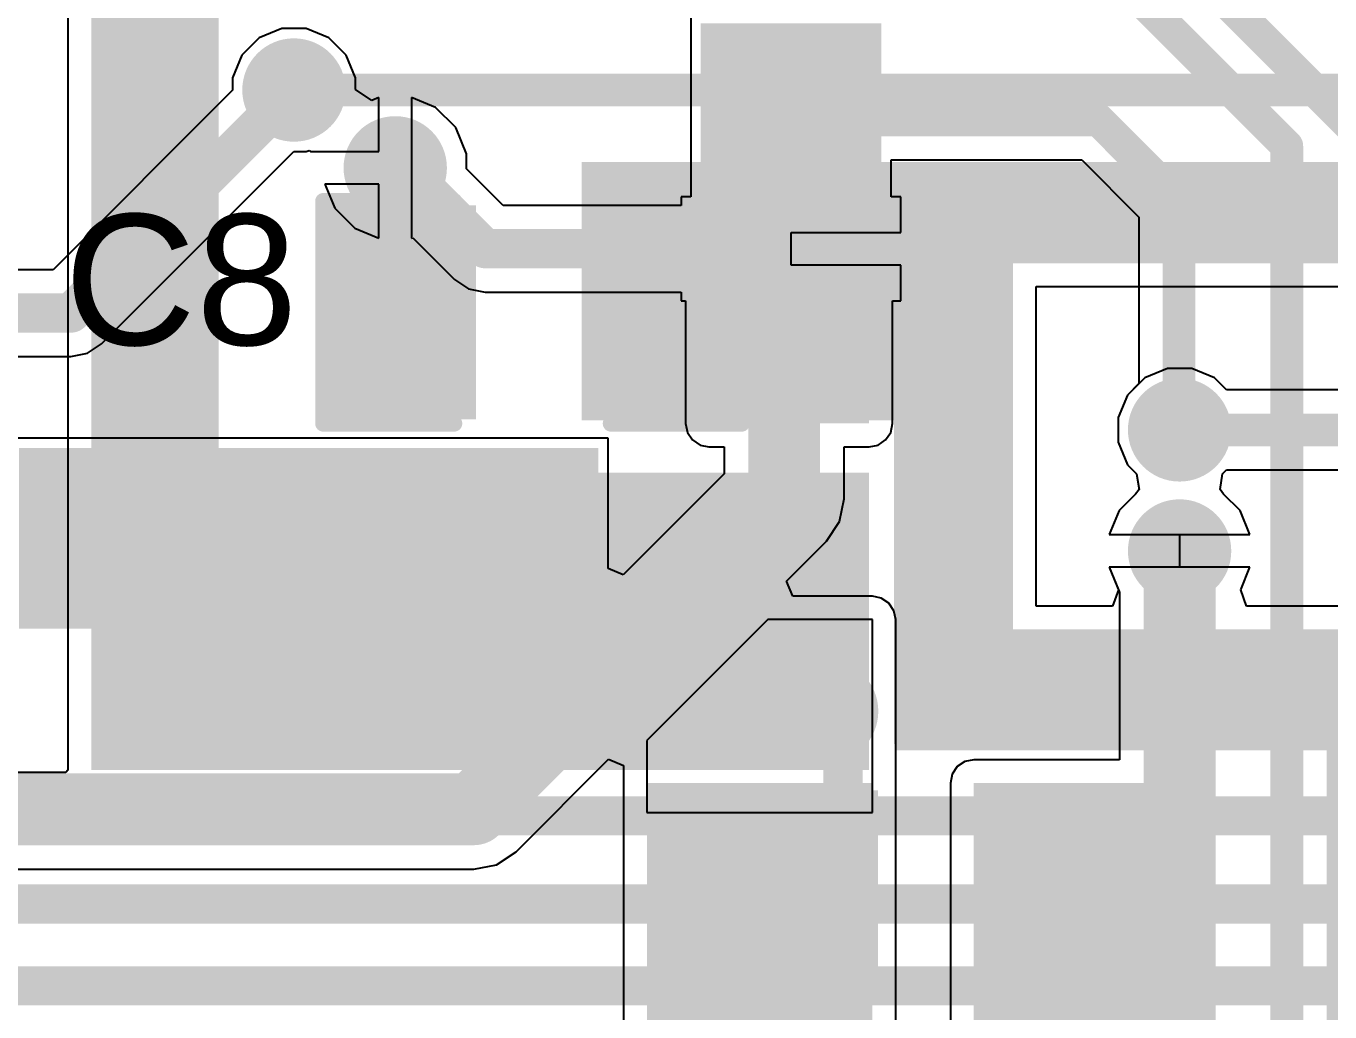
# Model space of a CAD drawing. Header units: millimetres. Extents: x -48 to 200, y -49 to 27.
# Drawn here: x 3.242 to 3.641, y 0.445 to 0.7466 of the extents above; entities that cross this region are included whole.
import ezdxf

# ---------------------------------------------------------------- set-up
doc = ezdxf.new("R2010")
doc.units = ezdxf.units.MM
doc.header["$MEASUREMENT"] = 0
for name, color, linetype in [('BottomLayer', 5, 'Continuous'), ('BottomPaste', 16, 'Continuous'), ('BottomSolder', 6, 'Continuous'), ('TopLayer', 1, 'Continuous'), ('TopOverlay', 2, 'Continuous'), ('TopPaste', 8, 'Continuous'), ('TopSolder', 216, 'Continuous'), ('ViaHoleLayer', 16, 'Continuous')]:
    doc.layers.add(name, color=color, linetype=linetype)
doc.styles.add('Arial', font='', dxfattribs={"height": 0.2})
doc.styles.get('Arial').set_extended_font_data('Arial')

# ---------------------------------------------------------------- blocks, each defined once
blk = doc.blocks.new('LQFP_100_B_37')
at = {"layer": 'BottomLayer'}
for points in [[(0.1515748, 0.28149605), (0.1515748, 0.32874015), (0.1633858, 0.32874015), (0.1633858, 0.28149605)], [(0.1712598, 0.28149605), (0.1712598, 0.32874015), (0.1830708, 0.32874015), (0.1830708, 0.28149605)], [(0.1909448, 0.28149605), (0.1909448, 0.32874015), (0.2027558, 0.32874015), (0.2027558, 0.28149605)], [(0.2106299, 0.28149605), (0.2106299, 0.32874015), (0.2224409, 0.32874015), (0.2224409, 0.28149605)], [(0.230315, 0.28149605), (0.230315, 0.32874015), (0.242126, 0.32874015), (0.242126, 0.28149605)], [(0.28149605, 0.242126), (0.32874015, 0.242126), (0.32874015, 0.230315), (0.28149605, 0.230315)], [(0.28149605, 0.222441), (0.32874015, 0.222441), (0.32874015, 0.21063), (0.28149605, 0.21063)], [(0.28149605, 0.2027559), (0.32874015, 0.2027559), (0.32874015, 0.1909449), (0.28149605, 0.1909449)], [(0.28149605, 0.1830709), (0.32874015, 0.1830709), (0.32874015, 0.1712599), (0.28149605, 0.1712599)], [(0.28149605, 0.1633858), (0.32874015, 0.1633858), (0.32874015, 0.1515748), (0.28149605, 0.1515748)], [(0.28149605, 0.1437008), (0.32874015, 0.1437008), (0.32874015, 0.1318898), (0.28149605, 0.1318898)], [(0.28149605, 0.1240158), (0.32874015, 0.1240158), (0.32874015, 0.1122048), (0.28149605, 0.1122048)], [(0.28149605, 0.1043307), (0.32874015, 0.1043307), (0.32874015, 0.0925197), (0.28149605, 0.0925197)], [(0.28149605, 0.0846457), (0.32874015, 0.0846457), (0.32874015, 0.0728347), (0.28149605, 0.0728347)]]:
    blk.add_hatch(color=5, dxfattribs=at).paths.add_polyline_path(points)
at = {"layer": 'BottomPaste'}
for points in [[(0.1515748, 0.28149605), (0.1515748, 0.32874015), (0.1633858, 0.32874015), (0.1633858, 0.28149605)], [(0.1712598, 0.28149605), (0.1712598, 0.32874015), (0.1830708, 0.32874015), (0.1830708, 0.28149605)], [(0.1909448, 0.28149605), (0.1909448, 0.32874015), (0.2027558, 0.32874015), (0.2027558, 0.28149605)], [(0.2106299, 0.28149605), (0.2106299, 0.32874015), (0.2224409, 0.32874015), (0.2224409, 0.28149605)], [(0.230315, 0.28149605), (0.230315, 0.32874015), (0.242126, 0.32874015), (0.242126, 0.28149605)], [(0.28149605, 0.242126), (0.32874015, 0.242126), (0.32874015, 0.230315), (0.28149605, 0.230315)], [(0.28149605, 0.222441), (0.32874015, 0.222441), (0.32874015, 0.21063), (0.28149605, 0.21063)], [(0.28149605, 0.2027559), (0.32874015, 0.2027559), (0.32874015, 0.1909449), (0.28149605, 0.1909449)], [(0.28149605, 0.1830709), (0.32874015, 0.1830709), (0.32874015, 0.1712599), (0.28149605, 0.1712599)], [(0.28149605, 0.1633858), (0.32874015, 0.1633858), (0.32874015, 0.1515748), (0.28149605, 0.1515748)], [(0.28149605, 0.1437008), (0.32874015, 0.1437008), (0.32874015, 0.1318898), (0.28149605, 0.1318898)], [(0.28149605, 0.1240158), (0.32874015, 0.1240158), (0.32874015, 0.1122048), (0.28149605, 0.1122048)], [(0.28149605, 0.1043307), (0.32874015, 0.1043307), (0.32874015, 0.0925197), (0.28149605, 0.0925197)], [(0.28149605, 0.0846457), (0.32874015, 0.0846457), (0.32874015, 0.0728347), (0.28149605, 0.0728347)]]:
    blk.add_hatch(color=16, dxfattribs=at).paths.add_polyline_path(points)
at = {"layer": 'BottomSolder'}
for points in [[(0.1475748, 0.27749605), (0.1475748, 0.33274015), (0.1673858, 0.33274015), (0.1673858, 0.27749605)], [(0.1672598, 0.27749605), (0.1672598, 0.33274015), (0.1870708, 0.33274015), (0.1870708, 0.27749605)], [(0.1869448, 0.27749605), (0.1869448, 0.33274015), (0.2067558, 0.33274015), (0.2067558, 0.27749605)], [(0.2066299, 0.27749605), (0.2066299, 0.33274015), (0.2264409, 0.33274015), (0.2264409, 0.27749605)], [(0.226315, 0.27749605), (0.226315, 0.33274015), (0.246126, 0.33274015), (0.246126, 0.27749605)], [(0.27749605, 0.246126), (0.33274015, 0.246126), (0.33274015, 0.226315), (0.27749605, 0.226315)], [(0.27749605, 0.226441), (0.33274015, 0.226441), (0.33274015, 0.20663), (0.27749605, 0.20663)], [(0.27749605, 0.2067559), (0.33274015, 0.2067559), (0.33274015, 0.1869449), (0.27749605, 0.1869449)], [(0.27749605, 0.1870709), (0.33274015, 0.1870709), (0.33274015, 0.1672599), (0.27749605, 0.1672599)], [(0.27749605, 0.1673858), (0.33274015, 0.1673858), (0.33274015, 0.1475748), (0.27749605, 0.1475748)], [(0.27749605, 0.1477008), (0.33274015, 0.1477008), (0.33274015, 0.1278898), (0.27749605, 0.1278898)], [(0.27749605, 0.1280158), (0.33274015, 0.1280158), (0.33274015, 0.1082048), (0.27749605, 0.1082048)], [(0.27749605, 0.1083307), (0.33274015, 0.1083307), (0.33274015, 0.0885197), (0.27749605, 0.0885197)], [(0.27749605, 0.0886457), (0.33274015, 0.0886457), (0.33274015, 0.0688347), (0.27749605, 0.0688347)]]:
    blk.add_hatch(color=6, dxfattribs=at).paths.add_polyline_path(points)
blk = doc.blocks.new('CAP_0805_B_55')
at = {"layer": 'BottomLayer'}
for points in [[(-0.06, 0.03), (-0.02, 0.03), (-0.02, -0.03), (-0.06, -0.03)], [(0.02, 0.03), (0.06, 0.03), (0.06, -0.03), (0.02, -0.03)]]:
    blk.add_hatch(color=5, dxfattribs=at).paths.add_polyline_path(points)
at = {"layer": 'BottomPaste'}
for points in [[(-0.06, 0.03), (-0.02, 0.03), (-0.02, -0.03), (-0.06, -0.03)], [(0.02, 0.03), (0.06, 0.03), (0.06, -0.03), (0.02, -0.03)]]:
    blk.add_hatch(color=16, dxfattribs=at).paths.add_polyline_path(points)
at = {"layer": 'BottomSolder'}
for points in [[(-0.0627559, 0.0327559), (-0.0172441, 0.0327559), (-0.0172441, -0.0327559), (-0.0627559, -0.0327559)], [(0.0172441, 0.0327559), (0.0627559, 0.0327559), (0.0627559, -0.0327559), (0.0172441, -0.0327559)]]:
    blk.add_hatch(color=6, dxfattribs=at).paths.add_polyline_path(points)
blk = doc.blocks.new('CAP_0805_70')
at = {"layer": 'TopLayer'}
for points in [[(-0.06, 0.03), (-0.02, 0.03), (-0.02, -0.03), (-0.06, -0.03)], [(0.02, 0.03), (0.06, 0.03), (0.06, -0.03), (0.02, -0.03)]]:
    blk.add_hatch(color=1, dxfattribs=at).paths.add_polyline_path(points)
at = {"layer": 'TopPaste'}
for points in [[(-0.06, 0.03), (-0.02, 0.03), (-0.02, -0.03), (-0.06, -0.03)], [(0.02, 0.03), (0.06, 0.03), (0.06, -0.03), (0.02, -0.03)]]:
    blk.add_hatch(color=8, dxfattribs=at).paths.add_polyline_path(points)
at = {"layer": 'TopSolder'}
for points in [[(-0.0627559, 0.0327559), (-0.0172441, 0.0327559), (-0.0172441, -0.0327559), (-0.0627559, -0.0327559)], [(0.0172441, 0.0327559), (0.0627559, 0.0327559), (0.0627559, -0.0327559), (0.0172441, -0.0327559)]]:
    blk.add_hatch(color=216, dxfattribs=at).paths.add_polyline_path(points)
at = {"layer": 'TopOverlay', "const_width": 0.005}
for points in [[(-0.064, -0.034), (-0.064, 0.034)], [(-0.064, 0.034), (-0.024, 0.034)], [(0.024, 0.034), (0.064, 0.034)], [(0.064, -0.034), (0.064, 0.034)], [(-0.064, -0.034), (-0.024, -0.034)], [(0.024, -0.034), (0.064, -0.034)]]:
    blk.add_lwpolyline(points, dxfattribs=at)
at = {"layer": 'TopOverlay', "const_width": 0.0025}
for points in [[(-0.06525, 0.034, 1), (-0.06275, 0.034, 1)], [(-0.06525, 0.034, 1), (-0.06275, 0.034, 1)], [(-0.02525, 0.034, 1), (-0.02275, 0.034, 1)], [(0.02275, 0.034, 1), (0.02525, 0.034, 1)], [(0.06275, 0.034, 1), (0.06525, 0.034, 1)], [(0.06275, 0.034, 1), (0.06525, 0.034, 1)], [(-0.06525, -0.034, 1), (-0.06275, -0.034, 1)], [(-0.06525, -0.034, 1), (-0.06275, -0.034, 1)], [(-0.02525, -0.034, 1), (-0.02275, -0.034, 1)], [(0.02275, -0.034, 1), (0.02525, -0.034, 1)], [(0.06275, -0.034, 1), (0.06525, -0.034, 1)], [(0.06275, -0.034, 1), (0.06525, -0.034, 1)]]:
    blk.add_lwpolyline(points, format="xyb", close=True, dxfattribs=at)

msp = doc.modelspace()

# ---------------------------------------------------------------- hatches: boundary and pattern name
at = {"layer": 'BottomLayer'}
h = msp.add_hatch(color=5, dxfattribs=at)
edge = h.paths.add_edge_path()
edge.add_arc((3.324, 0.727), 0.011811, 0, 360)
h = msp.add_hatch(color=5, dxfattribs=at)
edge = h.paths.add_edge_path()
edge.add_arc((3.355, 0.703189), 0.011811, 0, 360)
for points in [[(3.451, 0.625), (3.5, 0.625), (3.5, 0.665), (3.451, 0.665)], [(3.64, 0.44), (3.717, 0.44), (3.717, 0.553), (3.64, 0.553)], [(3.432, 0.373), (3.501, 0.373), (3.501, 0.515), (3.432, 0.515)], [(3.532, 0.373), (3.606, 0.373), (3.606, 0.515), (3.532, 0.515)]]:
    msp.add_hatch(color=5, dxfattribs=at).paths.add_polyline_path(points)
h = msp.add_hatch(color=5, dxfattribs=at)
edge = h.paths.add_edge_path()
edge.add_arc((3.474, 0.638), 0.011811, 0, 360)
h = msp.add_hatch(color=5, dxfattribs=at)
edge = h.paths.add_edge_path()
edge.add_arc((3.595, 0.623044), 0.011811, 0, 360)
h = msp.add_hatch(color=5, dxfattribs=at)
edge = h.paths.add_edge_path()
edge.add_arc((3.595, 0.586), 0.011811, 0, 360)
h = msp.add_hatch(color=5, dxfattribs=at)
edge = h.paths.add_edge_path()
edge.add_arc((3.457, 0.536), 0.011811, 0, 360)
h = msp.add_hatch(color=5, dxfattribs=at)
edge = h.paths.add_edge_path()
edge.add_arc((3.487, 0.537), 0.011811, 0, 360)
at = {"layer": 'BottomSolder'}
h = msp.add_hatch(color=6, dxfattribs=at)
edge = h.paths.add_edge_path()
edge.add_arc((3.324, 0.727), 0.015811, 0, 360)
h = msp.add_hatch(color=6, dxfattribs=at)
edge = h.paths.add_edge_path()
edge.add_arc((3.355, 0.703189), 0.015811, 0, 360)
h = msp.add_hatch(color=6, dxfattribs=at)
edge = h.paths.add_edge_path()
edge.add_arc((3.474, 0.638), 0.015811, 0, 360)
h = msp.add_hatch(color=6, dxfattribs=at)
edge = h.paths.add_edge_path()
edge.add_arc((3.595, 0.623044), 0.015811, 0, 360)
h = msp.add_hatch(color=6, dxfattribs=at)
edge = h.paths.add_edge_path()
edge.add_arc((3.595, 0.586), 0.015811, 0, 360)
h = msp.add_hatch(color=6, dxfattribs=at)
edge = h.paths.add_edge_path()
edge.add_arc((3.457, 0.536), 0.015811, 0, 360)
h = msp.add_hatch(color=6, dxfattribs=at)
edge = h.paths.add_edge_path()
edge.add_arc((3.487, 0.537), 0.015811, 0, 360)
at = {"layer": 'TopLayer'}
for points in [[(3.262, 0.52), (3.301, 0.52), (3.301, 0.77), (3.262, 0.77)], [(3.412, 0.626), (3.544, 0.626), (3.544, 0.705), (3.412, 0.705)], [(3.447, 0.674), (3.746, 0.674), (3.746, 0.705), (3.447, 0.705)], [(3.5075938, 0.527), (3.544, 0.527), (3.544, 0.637), (3.5075938, 0.637)], [(3.262, 0.519), (3.5, 0.519), (3.5, 0.61), (3.262, 0.61)], [(3.508, 0.525), (3.67, 0.525), (3.67, 0.562), (3.508, 0.562)]]:
    msp.add_hatch(color=1, dxfattribs=at).paths.add_polyline_path(points)
h = msp.add_hatch(color=1, dxfattribs=at)
edge = h.paths.add_edge_path()
edge.add_arc((3.324, 0.727), 0.011811, 0, 360)
h = msp.add_hatch(color=1, dxfattribs=at)
edge = h.paths.add_edge_path()
edge.add_arc((3.355, 0.703189), 0.011811, 0, 360)
h = msp.add_hatch(color=1, dxfattribs=at)
edge = h.paths.add_edge_path()
edge.add_arc((3.474, 0.638), 0.011811, 0, 360)
h = msp.add_hatch(color=1, dxfattribs=at)
edge = h.paths.add_edge_path()
edge.add_arc((3.595, 0.623044), 0.011811, 0, 360)
h = msp.add_hatch(color=1, dxfattribs=at)
edge = h.paths.add_edge_path()
edge.add_arc((3.595, 0.586), 0.011811, 0, 360)
h = msp.add_hatch(color=1, dxfattribs=at)
edge = h.paths.add_edge_path()
edge.add_arc((3.457, 0.536), 0.011811, 0, 360)
h = msp.add_hatch(color=1, dxfattribs=at)
edge = h.paths.add_edge_path()
edge.add_arc((3.487, 0.537), 0.011811, 0, 360)
at = {"layer": 'TopSolder'}
h = msp.add_hatch(color=216, dxfattribs=at)
edge = h.paths.add_edge_path()
edge.add_arc((3.324, 0.727), 0.015811, 0, 360)
h = msp.add_hatch(color=216, dxfattribs=at)
edge = h.paths.add_edge_path()
edge.add_arc((3.355, 0.703189), 0.015811, 0, 360)
h = msp.add_hatch(color=216, dxfattribs=at)
edge = h.paths.add_edge_path()
edge.add_arc((3.474, 0.638), 0.015811, 0, 360)
h = msp.add_hatch(color=216, dxfattribs=at)
edge = h.paths.add_edge_path()
edge.add_arc((3.595, 0.623044), 0.015811, 0, 360)
h = msp.add_hatch(color=216, dxfattribs=at)
edge = h.paths.add_edge_path()
edge.add_arc((3.595, 0.586), 0.015811, 0, 360)
h = msp.add_hatch(color=216, dxfattribs=at)
edge = h.paths.add_edge_path()
edge.add_arc((3.457, 0.536), 0.015811, 0, 360)
h = msp.add_hatch(color=216, dxfattribs=at)
edge = h.paths.add_edge_path()
edge.add_arc((3.487, 0.537), 0.015811, 0, 360)
at = {"layer": 'ViaHoleLayer'}
h = msp.add_hatch(color=16, dxfattribs=at)
edge = h.paths.add_edge_path()
edge.add_arc((3.324, 0.727), 0.0059055, 0, 360)
h = msp.add_hatch(color=16, dxfattribs=at)
edge = h.paths.add_edge_path()
edge.add_arc((3.355, 0.703189), 0.0059055, 0, 360)
h = msp.add_hatch(color=16, dxfattribs=at)
edge = h.paths.add_edge_path()
edge.add_arc((3.474, 0.638), 0.0059055, 0, 360)
h = msp.add_hatch(color=16, dxfattribs=at)
edge = h.paths.add_edge_path()
edge.add_arc((3.595, 0.623044), 0.0059055, 0, 360)
h = msp.add_hatch(color=16, dxfattribs=at)
edge = h.paths.add_edge_path()
edge.add_arc((3.595, 0.586), 0.0059055, 0, 360)
h = msp.add_hatch(color=16, dxfattribs=at)
edge = h.paths.add_edge_path()
edge.add_arc((3.487, 0.537), 0.0059055, 0, 360)
h = msp.add_hatch(color=16, dxfattribs=at)
edge = h.paths.add_edge_path()
edge.add_arc((3.457, 0.536), 0.0059055, 0, 360)

# ---------------------------------------------------------------- linework, layer by layer
at = {"layer": 'BottomLayer'}
for p, q in [((3.4454961, 0.7836693), (3.4454961, 0.7442992)), ((3.3133444, 0.7429472), (3.3080528, 0.7376556)), ((3.3202583, 0.745811), (3.3133444, 0.7429472)), ((3.3277417, 0.745811), (3.3202583, 0.745811)), ((3.3346556, 0.7429472), (3.3277417, 0.745811)), ((3.3399472, 0.7376556), (3.3346556, 0.7429472)), ((3.4454961, 0.7442992), (3.4454961, 0.6943701)), ((3.3080528, 0.7376556), (3.305189, 0.7307417)), ((3.342811, 0.7307417), (3.3399472, 0.7376556)), ((3.305189, 0.7307417), (3.305189, 0.726934)), ((3.342811, 0.7271602), (3.342811, 0.7307417)), ((3.305189, 0.726934), (3.2502892, 0.6720342)), ((3.3478111, 0.7238193), (3.342811, 0.7271602)), ((3.35, 0.724726), (3.3478111, 0.7238193)), ((3.35, 0.708189), (3.35, 0.724726)), ((3.3673549, 0.7216795), (3.36, 0.724726)), ((3.36, 0.724726), (3.36, 0.703189)), ((3.3734905, 0.7155439), (3.3673549, 0.7216795)), ((3.376811, 0.7075275), (3.3734905, 0.7155439)), ((3.265152, 0.649407), (3.323934, 0.708189)), ((3.323934, 0.708189), (3.3277417, 0.708189)), ((3.3277417, 0.708189), (3.3286123, 0.7085496)), ((3.3286123, 0.7085496), (3.3290817, 0.708189)), ((3.3290817, 0.708189), (3.35, 0.708189)), ((3.376811, 0.702934), (3.376811, 0.7075275)), ((3.36, 0.703189), (3.36, 0.681652)), ((3.3880257, 0.6917193), (3.376811, 0.702934)), ((3.5067401, 0.6943701), (3.5067401, 0.7055996)), ((3.5067401, 0.7055996), (3.5650974, 0.7055996)), ((3.5650974, 0.7055996), (3.5825759, 0.6881211)), ((3.35, 0.698189), (3.333463, 0.698189)), ((3.333463, 0.698189), (3.3365095, 0.6908341)), ((3.35, 0.681652), (3.35, 0.698189)), ((3.4454961, 0.6943701), (3.4424961, 0.6943701)), ((3.4424961, 0.6943701), (3.4424961, 0.6917193)), ((3.5097401, 0.6943701), (3.5067401, 0.6943701)), ((3.5097401, 0.6834646), (3.5097401, 0.6943701)), ((3.3365095, 0.6908341), (3.3426451, 0.6846985)), ((3.4424961, 0.6917193), (3.3880257, 0.6917193)), ((3.5825759, 0.6881211), (3.5825759, 0.6372227)), ((3.3426451, 0.6846985), (3.35, 0.681652)), ((3.4761181, 0.6734646), (3.4761181, 0.6834646)), ((3.4761181, 0.6834646), (3.5097401, 0.6834646)), ((3.36, 0.681652), (3.3604264, 0.6818286)), ((3.3604264, 0.6818286), (3.3731629, 0.6690921)), ((3.2502892, 0.6720342), (3.1339861, 0.6720342)), ((3.5097401, 0.6734646), (3.4761181, 0.6734646)), ((3.5097401, 0.6625591), (3.5097401, 0.6734646)), ((3.3731629, 0.6690921), (3.3774631, 0.6662188)), ((3.3774631, 0.6662188), (3.3825354, 0.6652099)), ((3.3825354, 0.6652099), (3.4424961, 0.6652099)), ((3.4424961, 0.6652099), (3.4424961, 0.6625591)), ((3.4424961, 0.6625591), (3.4438629, 0.6625591)), ((3.4438629, 0.6625591), (3.4438629, 0.625)), ((3.5071371, 0.625), (3.5071371, 0.6625591)), ((3.5071371, 0.6625591), (3.5097401, 0.6625591)), ((3.2557795, 0.6455248), (3.2608519, 0.6465338)), ((3.2608519, 0.6465338), (3.265152, 0.649407)), ((3.0123212, 0.6455248), (3.2557795, 0.6455248)), ((3.5825759, 0.6372227), (3.5790528, 0.6336996)), ((3.5790528, 0.6336996), (3.576189, 0.6267857)), ((3.576189, 0.6267857), (3.576189, 0.6193023)), ((3.4438629, 0.625), (3.4444062, 0.6222688)), ((3.5065938, 0.6222688), (3.5071371, 0.625)), ((3.420126, 0.6205039), (3.0124429, 0.6205039)), ((3.420126, 0.5806133), (3.420126, 0.6205039)), ((3.4444062, 0.6222688), (3.4459533, 0.6199533)), ((3.4459533, 0.6199533), (3.4482688, 0.6184062)), ((3.4482688, 0.6184062), (3.451, 0.6178629)), ((3.5, 0.6178629), (3.5027312, 0.6184062)), ((3.5027312, 0.6184062), (3.5050467, 0.6199533)), ((3.5050467, 0.6199533), (3.5065938, 0.6222688)), ((3.576189, 0.6193023), (3.5790528, 0.6123884)), ((3.451, 0.6178629), (3.4556474, 0.6178629)), ((3.4556474, 0.6178629), (3.4556474, 0.6096019)), ((3.4923526, 0.602), (3.4923526, 0.6178629)), ((3.4923526, 0.6178629), (3.5, 0.6178629)), ((3.5790528, 0.6123884), (3.5818627, 0.6095785)), ((3.4556474, 0.6096019), (3.4247454, 0.5786999)), ((3.5818627, 0.6095785), (3.5825992, 0.6047889)), ((3.5815315, 0.6033769), (3.5765095, 0.5983549)), ((3.5825992, 0.6047889), (3.5815315, 0.6033769)), ((3.4909556, 0.5949767), (3.4923526, 0.602)), ((3.4869773, 0.5890228), (3.4909556, 0.5949767)), ((3.5765095, 0.5983549), (3.573463, 0.591)), ((3.573463, 0.591), (3.595, 0.591)), ((3.595, 0.591), (3.595, 0.581)), ((3.474711, 0.5767565), (3.4869773, 0.5890228)), ((3.4247454, 0.5786999), (3.420126, 0.5806133)), ((3.595, 0.581), (3.573463, 0.581)), ((3.573463, 0.581), (3.5765095, 0.5736451)), ((3.4766245, 0.5721371), (3.474711, 0.5767565)), ((3.501, 0.5721371), (3.4766245, 0.5721371)), ((3.5037312, 0.5715938), (3.501, 0.5721371)), ((3.5060467, 0.5700467), (3.5037312, 0.5715938)), ((3.5765095, 0.5736451), (3.5766474, 0.5735072)), ((3.5766474, 0.5735072), (3.5766474, 0.5221371)), ((3.5075938, 0.5677312), (3.5060467, 0.5700467)), ((3.5081371, 0.565), (3.5075938, 0.5677312)), ((3.469, 0.565), (3.432, 0.528)), ((3.501, 0.565), (3.469, 0.565)), ((3.501, 0.506), (3.501, 0.565)), ((3.5081371, 0.515), (3.5081371, 0.565)), ((3.432, 0.528), (3.432, 0.506)), ((3.3919772, 0.4940228), (3.4202435, 0.522289)), ((3.4202435, 0.522289), (3.4248629, 0.5203756)), ((3.4248629, 0.5203756), (3.4248629, 0.506)), ((3.5269533, 0.5200467), (3.5254062, 0.5177312)), ((3.5292688, 0.5215938), (3.5269533, 0.5200467)), ((3.532, 0.5221371), (3.5292688, 0.5215938)), ((3.5766474, 0.5221371), (3.532, 0.5221371)), ((3.5081371, 0.3730001), (3.5081371, 0.515)), ((3.5254062, 0.5177312), (3.5248629, 0.515)), ((3.5248629, 0.515), (3.5248629, 0.3730001)), ((3.4248629, 0.506), (3.4248629, 0.3730001)), ((3.432, 0.506), (3.501, 0.506)), ((3.3860233, 0.4900444), (3.3919772, 0.4940228)), ((2.9910922, 0.4886474), (3.379, 0.4886474)), ((3.379, 0.4886474), (3.3860233, 0.4900444))]:
    msp.add_line(p, q, dxfattribs=at)
for points, const_width in [([(3.5273272, 0.8359449), (3.730145, 0.6331271)], 0.01), ([(3.5214139, 0.8162599), (3.627811, 0.7098628)], 0.01), ([(3.2557795, 0.6587795), (3.324, 0.727)], 0.012), ([(3.4761181, 0.7178347), (3.5701653, 0.7178347)], 0.01), ([(3.5701653, 0.7178347), (3.594811, 0.693189)], 0.01), ([(3.627811, 0.431189), (3.627811, 0.7098628)], 0.01), ([(3.355, 0.703189), (3.357811, 0.703189)], 0.012), ([(3.357811, 0.703189), (3.3825354, 0.6784646)], 0.012), ([(3.594811, 0.623044), (3.594811, 0.693189)], 0.01), ([(3.3825354, 0.6784646), (3.4761181, 0.6784646)], 0.012), ([(2.8658819, 0.6587795), (3.2557795, 0.6587795)], 0.012), ([(3.474, 0.658685), (3.4740945, 0.6587795)], 0.012), ([(3.474, 0.638), (3.474, 0.658685)], 0.012), ([(3.4740945, 0.6587795), (3.4761181, 0.6587795)], 0.012), ([(3.474, 0.602), (3.474, 0.638)], 0.022), ([(3.379, 0.507), (3.474, 0.602)], 0.022), ([(3.595, 0.486), (3.595, 0.586)], 0.022), ([(3.462, 0.531), (3.4625, 0.5315)], 0.012), ([(3.4625, 0.5315), (3.4915, 0.5315)], 0.012), ([(3.4915, 0.5315), (3.492, 0.532)], 0.012), ([(3.492, 0.492), (3.492, 0.532)], 0.012), ([(2.9740748, 0.507), (3.379, 0.507)], 0.022), ([(3.48, 0.48), (3.492, 0.492)], 0.012)]:
    msp.add_lwpolyline(points, dxfattribs=dict(at, const_width=const_width))
for points, const_width in [([(3.321, 0.727, 1), (3.327, 0.727, 1)], 0.006), ([(3.4736181, 0.7178347, 1), (3.4786181, 0.7178347, 1)], 0.005), ([(3.5676653, 0.7178347, 1), (3.5726653, 0.7178347, 1)], 0.005), ([(3.5676653, 0.7178347, 1), (3.5726653, 0.7178347, 1)], 0.005), ([(3.625311, 0.7098628, 1), (3.630311, 0.7098628, 1)], 0.005), ([(3.625311, 0.7098628, 1), (3.630311, 0.7098628, 1)], 0.005), ([(3.352, 0.703189, 1), (3.358, 0.703189, 1)], 0.006), ([(3.354811, 0.703189, 1), (3.360811, 0.703189, 1)], 0.006), ([(3.354811, 0.703189, 1), (3.360811, 0.703189, 1)], 0.006), ([(3.592311, 0.693189, 1), (3.597311, 0.693189, 1)], 0.005), ([(3.592311, 0.693189, 1), (3.597311, 0.693189, 1)], 0.005), ([(3.3795354, 0.6784646, 1), (3.3855354, 0.6784646, 1)], 0.006), ([(3.3795354, 0.6784646, 1), (3.3855354, 0.6784646, 1)], 0.006), ([(3.4731181, 0.6784646, 1), (3.4791181, 0.6784646, 1)], 0.006), ([(3.2527795, 0.6587795, 1), (3.2587795, 0.6587795, 1)], 0.006), ([(3.2527795, 0.6587795, 1), (3.2587795, 0.6587795, 1)], 0.006), ([(3.471, 0.658685, 1), (3.477, 0.658685, 1)], 0.006), ([(3.471, 0.658685, 1), (3.477, 0.658685, 1)], 0.006), ([(3.4710945, 0.6587795, 1), (3.4770945, 0.6587795, 1)], 0.006), ([(3.4710945, 0.6587795, 1), (3.4770945, 0.6587795, 1)], 0.006), ([(3.4731181, 0.6587795, 1), (3.4791181, 0.6587795, 1)], 0.006), ([(3.4685, 0.638, 1), (3.4795, 0.638, 1)], 0.011), ([(3.471, 0.638, 1), (3.477, 0.638, 1)], 0.006), ([(3.592311, 0.623044, 1), (3.597311, 0.623044, 1)], 0.005), ([(3.4685, 0.602, 1), (3.4795, 0.602, 1)], 0.011), ([(3.4685, 0.602, 1), (3.4795, 0.602, 1)], 0.011), ([(3.5895, 0.586, 1), (3.6005, 0.586, 1)], 0.011), ([(3.459, 0.531, 1), (3.465, 0.531, 1)], 0.006), ([(3.4595, 0.5315, 1), (3.4655, 0.5315, 1)], 0.006), ([(3.4595, 0.5315, 1), (3.4655, 0.5315, 1)], 0.006), ([(3.4885, 0.5315, 1), (3.4945, 0.5315, 1)], 0.006), ([(3.4885, 0.5315, 1), (3.4945, 0.5315, 1)], 0.006), ([(3.489, 0.532, 1), (3.495, 0.532, 1)], 0.006), ([(3.489, 0.532, 1), (3.495, 0.532, 1)], 0.006), ([(3.3735, 0.507, 1), (3.3845, 0.507, 1)], 0.011), ([(3.3735, 0.507, 1), (3.3845, 0.507, 1)], 0.011), ([(3.489, 0.492, 1), (3.495, 0.492, 1)], 0.006), ([(3.489, 0.492, 1), (3.495, 0.492, 1)], 0.006), ([(3.5895, 0.486, 1), (3.6005, 0.486, 1)], 0.011), ([(3.477, 0.48, 1), (3.483, 0.48, 1)], 0.006)]:
    msp.add_lwpolyline(points, format="xyb", close=True, dxfattribs=dict(at, const_width=const_width))
at = {"layer": 'TopLayer'}
for p, q in [((3.2548629, 0.749), (3.2548629, 0.61)), ((3.5511371, 0.637), (3.5511371, 0.6668629)), ((3.5511371, 0.6668629), (3.6639464, 0.6668629)), ((3.5843444, 0.6389912), (3.5790528, 0.6336996)), ((3.5912583, 0.641855), (3.5843444, 0.6389912)), ((3.5987417, 0.641855), (3.5912583, 0.641855)), ((3.6056556, 0.6389912), (3.5987417, 0.641855)), ((3.6093677, 0.6352791), (3.6056556, 0.6389912)), ((3.5511371, 0.5691371), (3.5511371, 0.637)), ((3.658747, 0.6352791), (3.6093677, 0.6352791)), ((3.5790528, 0.6336996), (3.576189, 0.6267857)), ((3.576189, 0.6267857), (3.576189, 0.6193023)), ((3.576189, 0.6193023), (3.5790528, 0.6123884)), ((3.5790528, 0.6123884), (3.5818627, 0.6095785)), ((3.6081373, 0.6095785), (3.6093677, 0.6108089)), ((3.6093677, 0.6108089), (3.7395883, 0.6108089)), ((3.2548629, 0.61), (3.2548629, 0.5190001)), ((3.5818627, 0.6095785), (3.5825992, 0.6047889)), ((3.6074008, 0.6047889), (3.6081373, 0.6095785)), ((3.5815315, 0.6033769), (3.5765095, 0.5983549)), ((3.5825992, 0.6047889), (3.5815315, 0.6033769)), ((3.6084685, 0.6033769), (3.6074008, 0.6047889)), ((3.6134905, 0.5983549), (3.6084685, 0.6033769)), ((3.5765095, 0.5983549), (3.573463, 0.591)), ((3.616537, 0.591), (3.6134905, 0.5983549)), ((3.573463, 0.591), (3.616537, 0.591)), ((3.616537, 0.581), (3.573463, 0.581)), ((3.573463, 0.581), (3.5763057, 0.5741371)), ((3.6136943, 0.5741371), (3.616537, 0.581)), ((3.5763057, 0.5741371), (3.5744846, 0.5691371)), ((3.6155154, 0.5691371), (3.6136943, 0.5741371)), ((3.5744846, 0.5691371), (3.5511371, 0.5691371)), ((3.67, 0.5691371), (3.6155154, 0.5691371)), ((3.2548629, 0.5190001), (3.2542512, 0.5182547)), ((3.2542512, 0.5182547), (3.2093013, 0.5182547))]:
    msp.add_line(p, q, dxfattribs=at)
for points, const_width in [([(3.324, 0.727), (3.675, 0.727)], 0.01), ([(3.355, 0.661), (3.355, 0.703189)], 0.022), ([(3.355, 0.661), (3.357, 0.659)], 0.012), ([(3.437, 0.659), (3.453, 0.659)], 0.012), ([(3.453, 0.659), (3.474, 0.638)], 0.012), ([(3.595, 0.623044), (3.753956, 0.623044)], 0.01), ([(3.203811, 0.505), (3.671, 0.505)], 0.012), ([(3.173912, 0.478), (3.68, 0.478)], 0.012), ([(3.172042, 0.453), (3.6925692, 0.453)], 0.012)]:
    msp.add_lwpolyline(points, dxfattribs=dict(at, const_width=const_width))
for points, const_width in [([(3.3215, 0.727, 1), (3.3265, 0.727, 1)], 0.005), ([(3.3495, 0.703189, 1), (3.3605, 0.703189, 1)], 0.011), ([(3.3495, 0.661, 1), (3.3605, 0.661, 1)], 0.011), ([(3.352, 0.661, 1), (3.358, 0.661, 1)], 0.006), ([(3.354, 0.659, 1), (3.36, 0.659, 1)], 0.006), ([(3.434, 0.659, 1), (3.44, 0.659, 1)], 0.006), ([(3.45, 0.659, 1), (3.456, 0.659, 1)], 0.006), ([(3.45, 0.659, 1), (3.456, 0.659, 1)], 0.006), ([(3.471, 0.638, 1), (3.477, 0.638, 1)], 0.006), ([(3.5925, 0.623044, 1), (3.5975, 0.623044, 1)], 0.005)]:
    msp.add_lwpolyline(points, format="xyb", close=True, dxfattribs=dict(at, const_width=const_width))

# ---------------------------------------------------------------- block references
at = {"rotation": 270}
msp.add_blockref('LQFP_100_B_37', (3.171, 0.895), dxfattribs=at)
for name, p in [('CAP_0805_70', (3.397, 0.659)), ('CAP_0805_B_55', (3.52, 0.48))]:
    msp.add_blockref(name, p)

# ---------------------------------------------------------------- texts
at = {"layer": 'TopOverlay', "style": 'Arial'}
msp.add_text('C8', height=0.04, dxfattribs=at).set_placement((3.2536775, 0.6490065))

doc.saveas('drawing.dxf')
